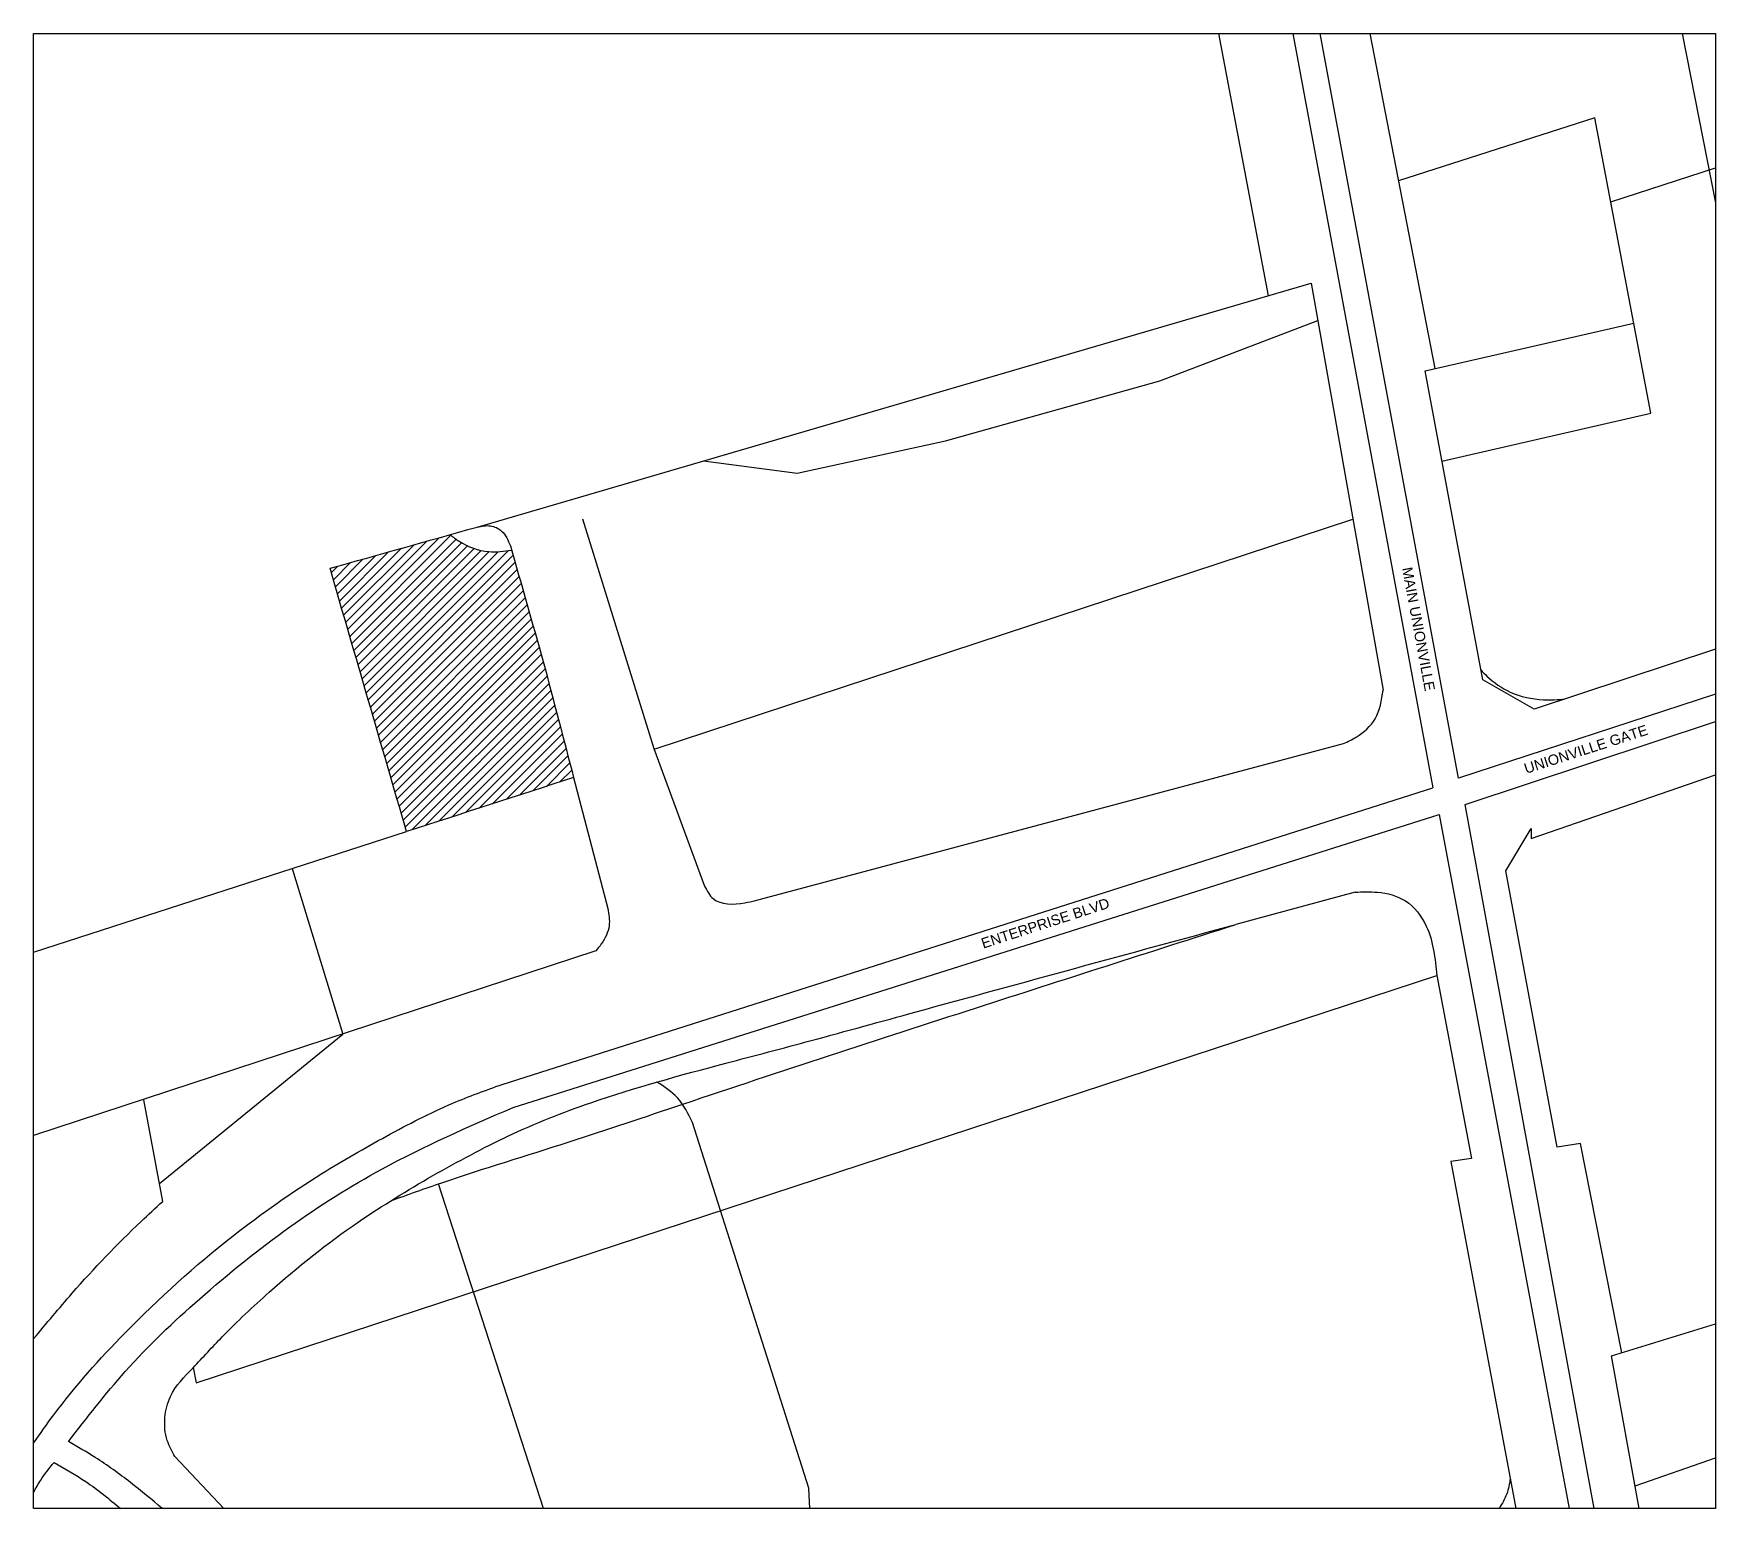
# Model space of a CAD drawing. Header units: inches. Extents: x 12.4 to 45, y 1.9 to 30.4.
import ezdxf

# ---------------------------------------------------------------- set-up
doc = ezdxf.new("R2010")
doc.units = ezdxf.units.IN
doc.header["$MEASUREMENT"] = 0
doc.layers.get('0').update_dxf_attribs({"color": 170})
doc.styles.get("Standard").update_dxf_attribs({"font": 'arial.ttf'})

msp = doc.modelspace()

# ---------------------------------------------------------------- hatches: boundary and pattern name
h = msp.add_hatch()
h.set_pattern_fill('ANSI31', color=256)
edge = h.paths.add_edge_path()
edge.add_spline(control_points=[(22.324, 18.267), (22.12, 18.986), (21.916, 19.704), (21.711, 20.423)], knot_values=[3, 3, 3, 3, 3.96304, 3.96304, 3.96304, 3.96304], weights=[1, 1, 1, 1], degree=3, periodic=0)
edge.add_spline(control_points=[(21.711, 20.423), (21.563, 20.398), (21.214, 20.36), (20.793, 20.51), (20.575, 20.677), (20.519, 20.723)], knot_values=[0.072701, 0.072701, 0.072701, 0.072701, 0.519254, 1.125165, 1.343619, 1.343619, 1.343619, 1.343619], degree=3, periodic=0)
edge.add_spline(control_points=[(20.519, 20.723), (19.743, 20.505), (18.967, 20.287), (18.191, 20.07)], knot_values=[5.014621, 5.014621, 5.014621, 5.014621, 5.830927, 5.830927, 5.830927, 5.830927], weights=[1, 1, 1, 1], degree=3, periodic=0)
edge.add_spline(control_points=[(18.191, 20.07), (18.686, 18.37), (19.18, 16.67), (19.675, 14.97)], knot_values=[0, 0, 0, 0, 1, 1, 1, 1], weights=[1, 1, 1, 1], degree=3, periodic=0)
edge.add_spline(control_points=[(19.675, 14.97), (20.755, 15.319), (21.834, 15.667), (22.913, 16.016)], knot_values=[1, 1, 1, 1, 2, 2, 2, 2], weights=[1, 1, 1, 1], degree=3, periodic=0)
edge.add_spline(control_points=[(22.913, 16.016), (22.717, 16.766), (22.521, 17.517), (22.324, 18.267)], knot_values=[2, 2, 2, 2, 3, 3, 3, 3], weights=[1, 1, 1, 1], degree=3, periodic=0)

# ---------------------------------------------------------------- linework, layer by layer
for p, q in [((36.382, 25.351), (35.422, 30.428)), ((36.854, 30.428), (39.565, 15.815)), ((40.063, 16.007), (37.386, 30.428)), ((38.349, 30.428), (39.607, 23.94)), ((44.399, 30.428), (45.044, 27.151)), ((42.71, 28.795), (38.901, 27.578)), ((43.794, 23.078), (42.71, 28.795)), ((43.017, 27.172), (45.044, 27.829)), ((21.042, 20.87), (37.21, 25.593)), ((37.21, 25.593), (38.602, 17.712)), ((34.277, 23.701), (37.338, 24.871)), ((39.417, 23.896), (43.463, 24.821)), ((40.534, 17.908), (39.417, 23.896)), ((30.121, 22.539), (34.277, 23.701)), ((39.744, 22.144), (43.794, 23.078)), ((27.248, 21.915), (30.121, 22.539)), ((25.429, 22.151), (27.248, 21.915)), ((23.084, 21.029), (24.468, 16.578)), ((24.471, 16.569), (38.018, 21.02)), ((45.044, 18.501), (41.53, 17.339)), ((45.044, 17.63), (40.063, 16.007)), ((41.53, 17.339), (40.534, 17.908)), ((40.194, 15.495), (45.044, 17.104)), ((26.632, 13.686), (37.837, 16.673)), ((24.468, 16.578), (25.451, 13.913)), ((22.913, 16.016), (23.578, 13.477)), ((41.474, 14.833), (45.044, 16.066)), ((21.527, 10.071), (39.565, 15.815)), ((42.694, 1.858), (40.194, 15.495)), ((21.738, 9.626), (39.688, 15.3)), ((39.688, 15.3), (42.208, 1.858)), ((40.984, 14.206), (41.471, 15.031)), ((41.471, 15.031), (41.474, 14.833)), ((12.446, 12.635), (19.675, 14.97)), ((17.458, 14.254), (18.438, 11.048)), ((41.98, 8.857), (40.984, 14.206)), ((38.059, 13.795), (35.747, 13.17)), ((23.343, 12.658), (12.446, 9.081)), ((15.597, 4.289), (39.644, 12.18)), ((39.644, 12.18), (40.319, 8.636)), ((14.884, 8.15), (18.438, 11.048)), ((14.948, 7.804), (14.584, 9.771)), ((27.469, 2.247), (25.22, 9.334)), ((42.427, 8.929), (41.98, 8.857)), ((43.228, 4.872), (42.427, 8.929)), ((40.319, 8.636), (39.913, 8.581)), ((39.913, 8.581), (41.176, 1.858)), ((22.331, 1.858), (20.296, 8.145)), ((43.033, 4.812), (45.044, 5.43)), ((15.541, 4.589), (15.597, 4.289)), ((43.568, 1.858), (43.033, 4.812)), ((16.131, 1.858), (15.185, 2.86)), ((43.489, 2.296), (45.044, 2.836)), ((27.493, 1.858), (27.469, 2.247))]:
    msp.add_line(p, q)
msp.add_lwpolyline([(12.446, 30.428), (45.044, 30.428), (45.044, 1.858), (12.446, 1.858)], close=True)
for points, knots in [([(18.191, 20.07), (18.686, 18.37), (19.18, 16.67), (19.675, 14.97), (20.755, 15.319), (21.834, 15.667), (22.913, 16.016), (22.717, 16.766), (22.521, 17.517), (22.324, 18.267), (22.112, 19.013), (21.9, 19.759), (21.688, 20.506), (21.643, 20.612), (21.567, 20.794), (21.293, 20.921), (21.128, 20.887), (21.042, 20.87), (20.092, 20.603), (19.142, 20.336), (18.191, 20.07)], [0, 0, 0, 0, 1, 1, 1, 2, 2, 2, 3, 3, 3, 4, 4, 4, 4.333655, 4.573478, 4.830927, 4.830927, 4.830927, 5.830927, 5.830927, 5.830927, 5.830927]), ([(20.519, 20.723), (20.575, 20.677), (20.793, 20.51), (21.214, 20.36), (21.563, 20.398), (21.711, 20.423)], [0.072701, 0.072701, 0.072701, 0.072701, 0.291155, 0.897067, 1.343619, 1.343619, 1.343619, 1.343619]), ([(40.497, 18.102), (40.536, 18.061), (40.703, 17.89), (41.084, 17.618), (41.632, 17.508), (41.993, 17.524), (42.133, 17.539)], [0.207688, 0.207688, 0.207688, 0.207688, 0.376343, 0.923305, 1.582021, 2.006998, 2.006998, 2.006998, 2.006998]), ([(19.382, 7.822), (19.706, 7.939), (20.845, 8.345), (22.745, 8.917), (26.188, 10.085), (30.495, 11.489), (34.072, 12.633), (35.747, 13.17)], [0.349493, 0.349493, 0.349493, 0.349493, 1.384169, 3.975581, 6.301909, 12.288946, 17.567122, 17.567122, 17.567122, 17.567122]), ([(25.22, 9.334), (25.134, 9.504), (24.971, 9.827), (24.676, 10.028), (24.529, 10.118)], [0, 0, 0, 0, 0.557784, 1.064091, 1.064091, 1.064091, 1.064091]), ([(12.446, 3.12), (12.574, 3.306), (13.104, 4.064), (14.356, 5.455), (16.094, 7.03), (17.836, 8.252), (19.278, 9.077), (20.435, 9.679), (21.207, 9.956), (21.527, 10.071)], [0.139795, 0.139795, 0.139795, 0.139795, 0.814635, 2.916313, 5.733547, 7.836843, 9.281509, 10.719183, 11.739702, 11.739702, 11.739702, 11.739702]), ([(12.446, 5.143), (12.693, 5.44), (13.352, 6.229), (14.193, 7.114), (14.808, 7.676), (14.948, 7.804)], [0.127981, 0.127981, 0.127981, 0.127981, 1.284392, 3.213676, 3.782503, 3.782503, 3.782503, 3.782503]), ([(14.939, 1.858), (14.736, 2.027), (14.317, 2.373), (13.714, 2.814), (13.296, 3.052), (13.121, 3.151)], [0.053306, 0.053306, 0.053306, 0.053306, 0.844434, 1.686359, 2.287622, 2.287622, 2.287622, 2.287622]), ([(12.446, 2.167), (12.489, 2.249), (12.602, 2.455), (12.751, 2.637), (12.842, 2.748)], [0.0741222, 0.0741222, 0.0741222, 0.0741222, 0.3502293, 0.7781482, 0.7781482, 0.7781482, 0.7781482]), ([(12.842, 2.748), (13.051, 2.629), (13.505, 2.37), (13.91, 2.039), (14.128, 1.858)], [0, 0, 0, 0, 0.719123, 1.566024, 1.566024, 1.566024, 1.566024]), ([(41.068, 2.434), (41.055, 2.332), (41.013, 2.13), (40.911, 1.948), (40.852, 1.858)], [0.3854269, 0.3854269, 0.3854269, 0.3854269, 0.6936924, 1.0132614, 1.0132614, 1.0132614, 1.0132614])]:
    msp.add_open_spline(points, degree=3, knots=knots)
for points in [[(37.837, 16.673), (38.084, 16.801), (38.45, 17.154), (38.602, 17.712)], [(25.451, 13.913), (25.616, 13.67), (26.23, 13.591), (26.632, 13.686)], [(38.059, 13.795), (38.494, 13.795), (39.035, 13.627), (39.439, 13.139), (39.644, 12.18)], [(23.578, 13.477), (23.601, 13.146), (23.45, 12.794), (23.343, 12.658)], [(20.184, 8.307), (21.653, 9.075), (23.244, 9.716), (25.863, 10.482), (27.516, 10.921), (29.555, 11.478), (35.747, 13.17)], [(13.121, 3.151), (14.22, 4.507), (15.665, 5.918), (17.411, 7.31), (19.198, 8.432), (21.738, 9.626)], [(15.185, 2.86), (15.037, 3.172), (14.992, 3.618), (15.098, 4.025), (15.536, 4.583), (16.102, 5.181), (17.011, 6.044), (18.738, 7.405), (20.184, 8.307)]]:
    msp.add_spline(points, degree=3)

# ---------------------------------------------------------------- texts
for s, rotation, p in [('MAIN UNIONVILLE', 280.5532, (38.969, 20.073)), ('UNIONVILLE GATE', 17.8566, (41.375, 16.087)), ('ENTERPRISE BLVD', 17.9375, (30.853, 12.701))]:
    msp.add_text(s, height=0.2, rotation=rotation).set_placement(p)

doc.saveas('drawing.dxf')
